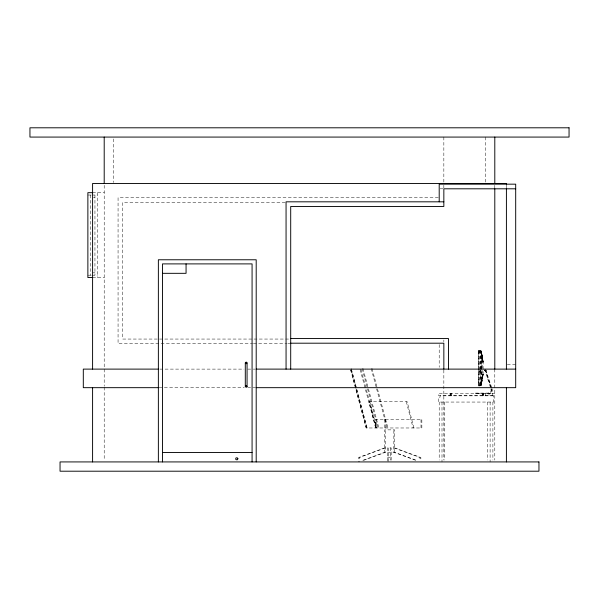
<?xml version="1.0" encoding="UTF-8"?>
<svg xmlns="http://www.w3.org/2000/svg" width="599" height="599" viewBox="0 0 599 599"><rect width="100%" height="100%" fill="white"/><g stroke="black" fill="none" stroke-linecap="round" stroke-linejoin="round"><path stroke-width="0.45" stroke-dasharray="3 2.25" d="M483.086 374.652L483.108 374.487A1.857 1.857 0 0 0 483.123 374.263L483.108 362.223L482.45 357.318M484.965 370.459L484.426 369.868L485.31 371.178L491.075 389.462L491.068 391.177L490.049 392.562L488.425 393.086M491.539 389.462L491.532 391.177L490.514 392.562L488.889 393.086L475.539 393.086L475.539 393.783L488.889 393.783L490.461 393.408L491.697 392.36L492.318 390.87L492.206 389.253L492.049 388.758L491.539 389.462L485.774 371.178L484.891 369.868L485.43 370.459M481.334 369.216L481.319 351.074L482.307 356.442M480.69 352.512L480.855 351.074L482.644 362.125L482.659 374.263A1.857 1.857 0 0 1 482.644 374.517L482.622 374.652M482.974 375.453L483.123 374.263L483.041 374.824M480.87 370.145L480.638 385.501L480.765 384.925M480.87 369.216L480.87 351.149M481.117 385.412L481.169 368.288M482.607 374.764L482.659 374.263L482.509 375.453M483.071 374.764L483.123 374.263M482.577 374.824L481.836 379.594M482.629 374.495L481.371 382.05M481.147 385.277L481.334 370.145M482.36 376.457L482.547 375.056M483.011 375.056L481.296 384.625M482.405 375.97L480.832 384.625M482.869 375.97L482.113 380.365M482.247 376.973L481.648 380.365M482.3 379.594L483.116 374.45L481.836 382.05M481.701 380.021L480.885 384.086M482.165 380.021L481.349 384.086L478.399 384.064M481.416 381.503L480.727 385.097L481.109 383.33M481.881 381.503L481.207 384.588M480.63 385.524L481.072 383.51M481.192 385.097L481.536 383.51M481.169 367.359L481.319 351.186M481.229 384.925L481.094 385.524L478.773 385.531M479.642 371.889L480.45 369.905M479.941 371.889L480.84 370.115M491.075 389.462L491.584 388.758L491.854 390.87L491.232 392.36L489.997 393.408L488.425 393.783M479.986 369.905L479.178 371.889L480.405 371.889L481.304 370.115M384.648 447.895L358.479 457.516L358.479 461.926M385.501 447.895L359.333 457.516L359.333 461.926M362.837 460.324L384.648 452.305L394.696 452.305L416.5 460.324M363.69 460.324L385.501 452.305L385.501 429.865M481.806 358.412L482.637 362.155L482.008 357.461M440.13 188.805L442.916 188.805M92.59 192.676L104.204 192.676M87.873 195.034L91.303 195.034M91.804 195.034L97.3 195.034M93.369 197.393L94.942 197.393M438.266 197.677L118.063 197.677L118.063 343.699L252.493 343.699M285.139 202.32L122.705 202.32L122.705 339.056L289.811 339.056M92.59 272.83L94.942 272.83M87.873 275.188L91.303 275.188M91.804 275.188L97.3 275.188M92.59 277.547L104.204 277.547M253.429 343.699L287.033 343.699M287.969 343.699L289.834 343.699M480.593 351.021L478.736 351.029L481.319 351.089M478.369 352.512L481.311 352.512M481.806 357.551L482.12 358.195M482.27 357.551L481.356 351.276M507.338 364.469L515.694 364.469M159.858 369.111L243.973 369.111M247.679 369.111L252.381 369.111M253.28 369.111L255.181 369.111M478.863 380.358L478.878 351.029M478.863 381.061L478.886 384.805M159.117 387.673L244.28 387.673M247.657 387.673L255.511 387.673M494.796 393.244L438.55 393.244L438.55 395.565L494.796 395.565M387.471 457.516L391.162 457.516M481.806 355.057L482.524 361.137M482.27 355.057L483.108 362.29L482.974 361.025M394.696 447.895L420.865 457.516L420.865 460.159M393.843 447.895L420.004 457.516L420.004 460.159M415.646 460.324L393.843 452.305L393.843 429.865M484.876 369.92L485.774 371.178M484.411 369.92L485.31 371.178M485.707 369.688L491.772 387.867M485.25 369.688L491.307 387.867M485.849 369.853L486.44 370.968M485.385 369.853L485.976 370.968M372.061 368.572L387.927 427.978M371.208 368.572L387.074 427.978M363.009 368.572L378.875 427.978M362.155 368.572L378.021 427.978M360.965 369.471L376.591 427.978L376.591 419.487M360.111 369.471L375.73 427.978L375.73 419.487L421.853 419.487L421.853 427.978L366.154 427.978L350.295 368.572M351.486 369.471L367.112 427.978M351.149 368.572L367.015 427.978M350.632 369.471L366.259 427.978M413.931 427.978L407.14 401.667L368.947 401.667L375.73 427.978M406.287 401.667L413.078 427.978M369.8 401.667L376.591 427.978M481.289 351.336L482.704 359.205M480.825 351.336L481.978 357.521L481.925 356.929M481.364 351.606L482.195 356.046M480.9 351.606L481.731 356.046M481.177 352.684L481.469 354.256M482.06 354.945L482.27 358.636M481.596 354.945L481.806 358.636L482.644 358.629L482.989 361.137M481.656 355.536L482.24 359.205M482.202 355.784L483.101 362.073M482.42 357.139L482.584 358.195M481.918 356.892L482.03 357.588M482.622 358.472L482.861 360.328M482.188 358.666L482.397 360.328M482.734 359.265L482.787 359.647M482.831 359.939L482.996 361.362M482.367 359.939L482.532 361.362M482.509 361.025L482.614 362.013M480.742 384.588L480.72 384.064M480.593 350.655L480.63 385.921M479.2 351.029L479.237 385.554M478.833 350.655L478.863 385.921M506.41 185.098L506.41 187.899M494.796 185.256L494.796 188.805M494.796 369.111L494.796 460.069M492.895 402.056L492.895 460.054M492.737 393.244L492.737 395.565M490.109 402.056L490.109 461.926M489.024 393.244L489.024 395.565M487.324 402.056L487.324 460.054M485.519 137.074L485.519 182.553M485.31 393.244L485.31 395.565M483.281 393.244L483.273 395.565M483.116 393.244L483.116 395.565M483.004 393.244L483.004 395.565M482.465 393.244L482.465 395.565M482.352 393.244L482.345 395.565M482.188 393.244L482.188 395.565M478.227 393.086L478.227 393.783M477.762 393.086L477.762 393.783M475.995 393.086L475.995 393.783M451.159 393.244L451.159 395.565M451.002 393.244L451.002 395.565M450.89 393.244L450.89 395.565M450.351 393.244L450.343 395.565M450.231 393.244L450.231 395.565M450.074 393.244L450.074 395.565M444.78 402.056L444.78 460.054M443.844 137.074L443.844 182.553M443.844 185.256L443.844 187.914M443.844 339.97L443.844 341.789M443.844 370.04L443.844 460.069M441.995 402.056L441.995 461.926M439.202 344.605L439.202 367.292M439.209 402.056L439.209 460.054M421 419.487L421 427.978M394.696 452.305L394.696 429.865L384.648 429.865L384.648 452.305M391.162 460.174L391.162 447.895L387.471 447.895L387.471 461.926M390.301 447.895L390.301 460.174M388.332 447.895L388.332 461.926M385.644 419.487L385.644 427.978M384.79 419.487L384.79 427.978M113.481 138.931L113.481 182.553M104.204 185.353L104.204 386.243M104.204 387.179L104.204 460.054M97.3 192.676L97.3 277.547M94.942 195.034L94.942 275.188M90.232 195.034L90.232 275.188M481.057 350.655L478.369 350.655L478.399 385.921L481.094 385.921L481.057 350.655M493.426 395.842L440.055 395.842L440.055 397.137L438.573 397.137L438.573 402.056L493.426 402.056L493.426 395.842"/><path stroke-width="0.9" d="M245.298 362.912L246.182 362.028L247.065 362.912L247.065 386.482L246.182 387.366L245.298 386.482L245.298 362.912L246.182 363.795L247.065 362.912M245.298 386.482L246.182 385.599L247.065 386.482M515.694 188.805L443.844 188.805L443.844 206.46L290.702 206.46L290.702 369.111M92.59 192.676L87.873 192.676L87.873 277.547L92.59 277.547M443.844 201.818L286.06 201.818L286.06 369.111M162.494 273.324L186.064 273.324L186.064 263.897M290.702 338.555L448.486 338.555L448.486 369.111M290.702 343.197L443.844 343.197L443.844 369.111M158.368 369.111L83.306 369.111L83.306 387.673L158.368 387.673M256.2 369.111L515.694 369.111M256.2 387.673L515.694 387.673L515.694 184.163L439.202 184.163L439.202 201.818M162.494 452.492L252.074 452.492M506.41 184.163L506.41 183.481L92.59 183.481L92.59 369.111M506.41 188.805L506.41 369.111M506.41 387.673L506.41 461.926M494.796 137.074L494.796 183.481M494.796 188.805L494.796 369.111M256.2 461.926L256.2 259.771L158.368 259.771L158.368 461.926M252.074 461.926L252.074 263.897L162.494 263.897L162.494 461.926M104.204 137.074L104.204 183.481M92.59 387.673L92.59 461.926M237.915 458.782L237.099 459.897L235.781 459.47L235.781 458.085L237.099 457.658L237.915 458.782M569.05 127.797L29.95 127.797L29.95 137.074L569.05 137.074L569.05 127.797M538.958 461.926L60.042 461.926L60.042 471.203L538.958 471.203L538.958 461.926"/></g></svg>
